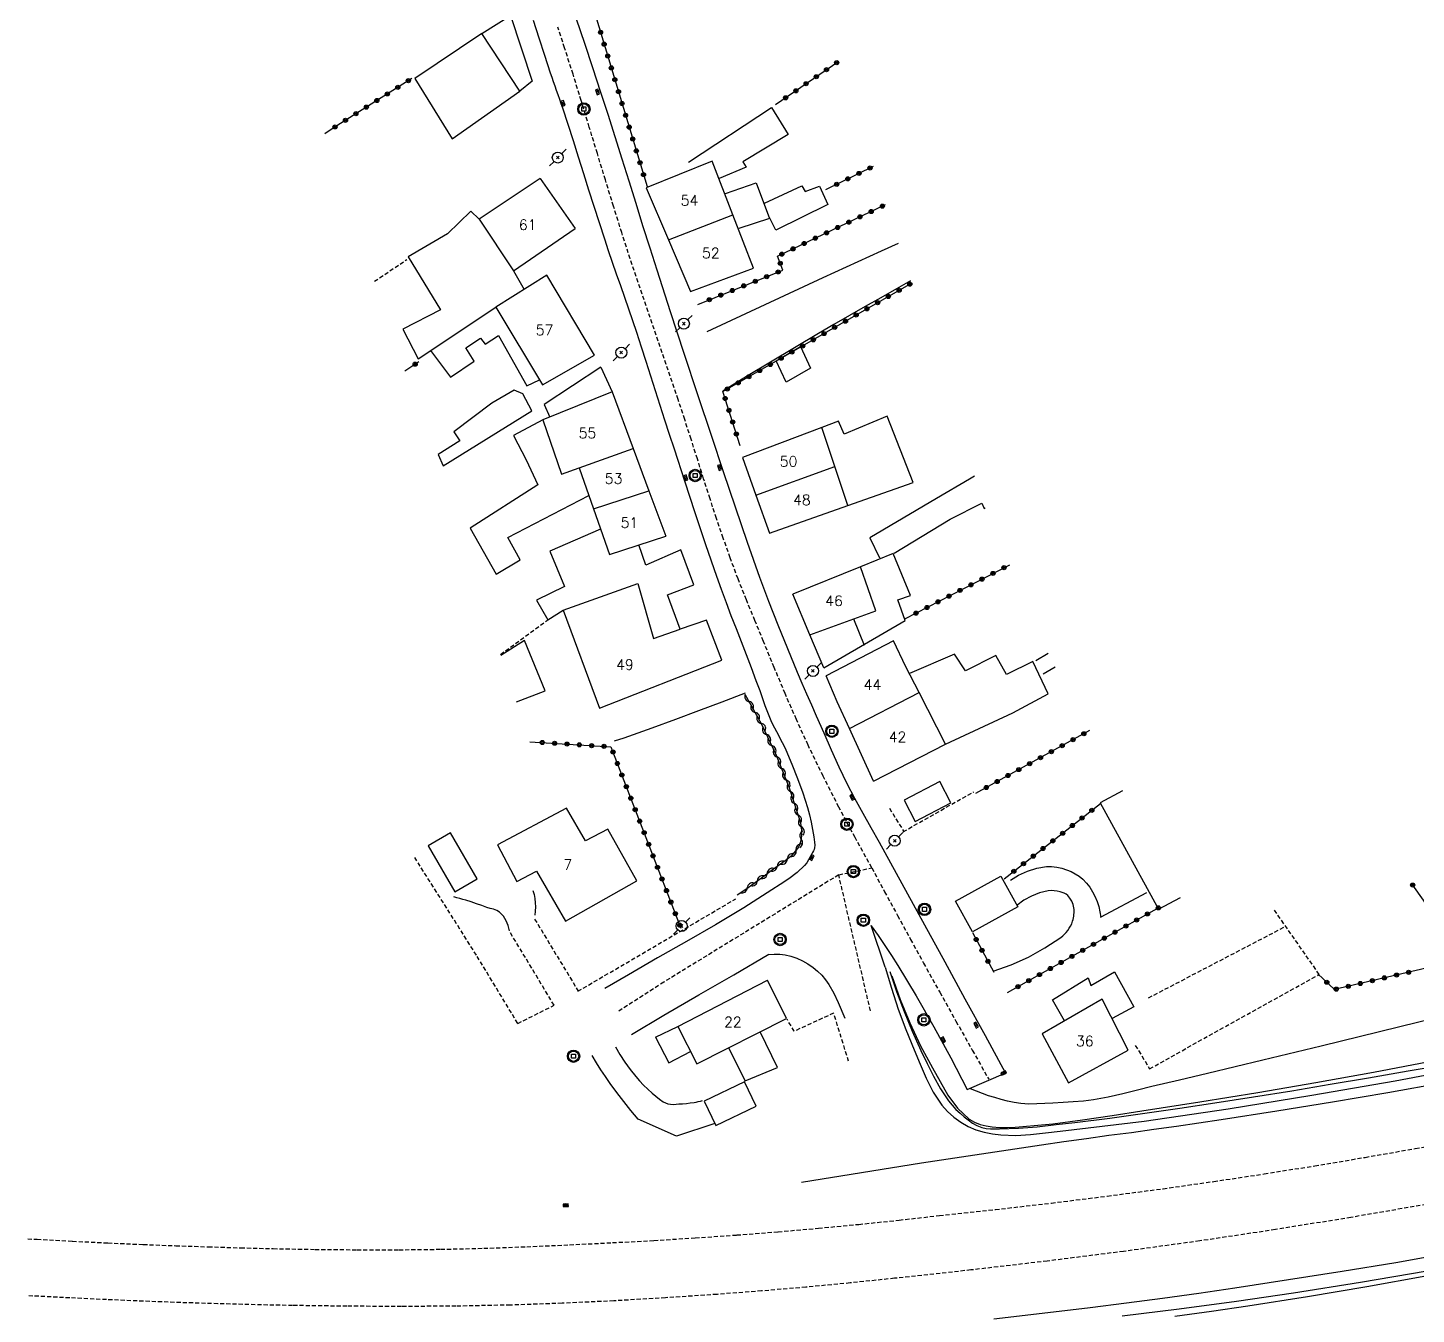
# Model space of a CAD drawing. Header units: millimetres. Extents: x 169000 to 170001, y 127000 to 128001.
# Drawn here: x 169000 to 169168.2, y 127271.1 to 127426.9 of the extents above; entities that cross this region are included whole.
import ezdxf
from ezdxf.enums import TextEntityAlignment as Align

# ---------------------------------------------------------------- set-up
doc = ezdxf.new("R2010")
doc.units = ezdxf.units.MM
doc.linetypes.add('DASHED', pattern=[0.75, 0.5, -0.25])
doc.layers.get('0').update_dxf_attribs({"linetype": 'CONTINUOUS'})
for name, color, linetype in [('W0001', 6, 'DASHED'), ('W0008', 7, 'CONTINUOUS'), ('W0010', 4, 'CONTINUOUS'), ('W0014', 7, 'CONTINUOUS'), ('W0017', 7, 'CONTINUOUS'), ('W0051', 7, 'CONTINUOUS'), ('W0101', 7, 'CONTINUOUS'), ('W0104', 1, 'CONTINUOUS'), ('W0112', 1, 'DASHED'), ('W0211', 2, 'CONTINUOUS'), ('W0214', 2, 'CONTINUOUS'), ('W0310', 3, 'CONTINUOUS'), ('W0323', 7, 'CONTINUOUS'), ('W0402', 7, 'CONTINUOUS'), ('W0420', 7, 'CONTINUOUS'), ('W0473', 7, 'CONTINUOUS'), ('W0991', 7, 'CONTINUOUS'), ('W1102', 7, 'CONTINUOUS')]:
    doc.layers.add(name, color=color, linetype=linetype)
doc.styles.get("Standard").update_dxf_attribs({"font": 'romans.shx', "width": 0.85})

# ---------------------------------------------------------------- blocks, each defined once
blk = doc.blocks.new('sev_inspect')
blk.add_lwpolyline([(-4, 4), (4, 4), (4, -4), (-4, -4), (-4, 4)])
for radius in [12, 10]:
    blk.add_circle((0, 0), radius)
blk = doc.blocks.new('T654')
at = {"xscale": 0.0625, "yscale": 0.0625}
blk.add_blockref('sev_inspect', (0, 0), dxfattribs=at)
blk = doc.blocks.new('avaloir')
for p, q in [((-3, 0), (-3, -6)), ((0, 0), (0, -6)), ((3, 0), (3, -6))]:
    blk.add_line(p, q)
blk.add_lwpolyline([(0, 0), (-6, 0), (-6, -6), (6, -6), (6, 0), (-6, 0)])
blk = doc.blocks.new('T684')
at = {"xscale": 0.1666666666666667, "yscale": 0.1666666666666667, "rotation": 270}
blk.add_blockref('avaloir', (0, 0), dxfattribs=at)
blk = doc.blocks.new('T473')
for p, q in [((-0.166667, 0.166667), (0.166667, -0.166667)), ((-0.166667, -0.166667), (0.166667, 0.166667)), ((0.500001, 0.500001), (1.000002, 1.000002)), ((-1.000002, -1.000002), (-0.500001, -0.500001))]:
    blk.add_line(p, q)
blk.add_ellipse((0, 0), major_axis=(0.471405, 0.471405), ratio=1, start_param=5.4977871438, end_param=11.780972451)
blk = doc.blocks.new('t323o')
at = {"color": 0, "linetype": 'Continuous'}
for radius in [0.25, 0.15]:
    blk.add_circle((0, 0), radius, dxfattribs=at)
blk = doc.blocks.new('t310o')
at = {"color": 0, "linetype": 'Continuous'}
for centre, start, end in [((-0.5, 0.38), 216.8699, 323.1304), ((0.5, -0.37), 36.8699, 143.1303)]:
    blk.add_arc(centre, 0.625, start, end, dxfattribs=at)

msp = doc.modelspace()

# ---------------------------------------------------------------- linework, layer by layer
at = {"layer": 'W0001', "linetype": 'DASHED'}
for points in [[(169102.26, 127325.13), (169100.23, 127328.79), (169098.27, 127332.49), (169096.37, 127336.23), (169094.54, 127340), (169093.12, 127343.11), (169091.76, 127346.24), (169090.44, 127349.4), (169089.14, 127352.56), (169088.1, 127355.08), (169087.07, 127357.6), (169086.06, 127360.13), (169085.11, 127362.68), (169084.26, 127365.06), (169083.45, 127367.45), (169082.66, 127369.84), (169081.89, 127372.25), (169081.13, 127374.65), (169080.36, 127377.05), (169079.59, 127379.45), (169078.8, 127381.85), (169078.08, 127383.98), (169077.35, 127386.11), (169076.62, 127388.23), (169075.88, 127390.36), (169075.15, 127392.49), (169074.42, 127394.62), (169073.7, 127396.75), (169072.99, 127398.89), (169071.97, 127402.07), (169070.97, 127405.26), (169069.98, 127408.46), (169069.01, 127411.66), (169068.03, 127414.86), (169067.05, 127418.06), (169066.06, 127421.25), (169065.04, 127424.44), (169064.22, 127426.97)], [(169098.25, 127324.28), (169102.26, 127325.13)], [(169102.26, 127325.13), (169103.81, 127322.24), (169105.38, 127319.35), (169106.95, 127316.47), (169108.54, 127313.6), (169110.49, 127310.07), (169112.46, 127306.55), (169114.44, 127303.03), (169116.44, 127299.52)], [(169098.25, 127324.28), (169077.07, 127311.29), (169077.07, 127311.29), (169071.51, 127307.72)], [(169102.1, 127307.81), (169098.25, 127324.28)], [(169162.02, 127290.06), (169168.11, 127291.13), (169174.18, 127292.25)], [(169110.45, 127283.01), (169117.23, 127283.74), (169124.02, 127284.53), (169130.79, 127285.37), (169137.56, 127286.27), (169143.69, 127287.14), (169149.81, 127288.06), (169155.92, 127289.04), (169162.02, 127290.06)], [(169169.46, 127284.36), (169160.32, 127282.79), (169151.16, 127281.31), (169141.99, 127279.94), (169132.76, 127278.67), (169123.52, 127277.5), (169114.27, 127276.42), (169105.01, 127275.41), (169099.64, 127274.85), (169094.27, 127274.34), (169088.9, 127273.88), (169083.52, 127273.47), (169077.26, 127273.05), (169071, 127272.68), (169064.74, 127272.39), (169058.47, 127272.17), (169051.87, 127272.04), (169045.27, 127272), (169038.67, 127272.03), (169032.07, 127272.12), (169027.55, 127272.21), (169023.03, 127272.33), (169018.52, 127272.47), (169014, 127272.64)], [(169014, 127279.51), (169017.93, 127279.36), (169021.87, 127279.23), (169025.8, 127279.11), (169029.74, 127279.01), (169034.81, 127278.92), (169039.89, 127278.87), (169044.97, 127278.87), (169050.04, 127278.93), (169055.25, 127279.05), (169060.45, 127279.24), (169065.65, 127279.47), (169070.85, 127279.73), (169075.87, 127280), (169080.88, 127280.31), (169085.9, 127280.66), (169090.91, 127281.05), (169095.8, 127281.48), (169100.69, 127281.95), (169105.57, 127282.46), (169110.45, 127283.01)], [(169000, 127280.2), (169001.13, 127280.14), (169005.42, 127279.91), (169009.71, 127279.7), (169014, 127279.51)], [(169014, 127272.64), (169009.54, 127272.83), (169005.08, 127273.04), (169000.62, 127273.27), (169000, 127273.3)]]:
    msp.add_lwpolyline(points, dxfattribs=at)
at = {"layer": 'W0008'}
for points in [[(169103.87, 127313.09), (169102.18, 127318.13)], [(169102.18, 127318.1), (169103.02, 127316.93), (169103.84, 127315.74), (169104.64, 127314.53), (169105.41, 127313.31), (169107.63, 127309.62), (169109.77, 127305.88), (169111.83, 127302.1), (169113.81, 127298.28)], [(169073.13, 127304.93), (169077.08, 127307.3), (169081.32, 127309.74), (169085.55, 127312.19), (169089.77, 127314.66)], [(169089.75, 127314.63), (169090.42, 127314.69), (169091.11, 127314.68), (169091.78, 127314.59), (169092.45, 127314.45), (169093.17, 127314.2), (169093.87, 127313.88), (169094.53, 127313.5), (169095.15, 127313.07), (169095.7, 127312.61), (169096.2, 127312.12), (169096.65, 127311.58), (169097.06, 127311), (169097.67, 127309.94), (169098.17, 127308.82), (169099.01, 127306.92)], [(169103.87, 127313.09), (169104.63, 127310.55), (169105.47, 127308.03), (169106.4, 127305.54), (169107.4, 127303.08), (169108.11, 127301.36), (169108.84, 127299.64), (169109.7, 127297.96), (169110.76, 127296.4), (169111.44, 127295.63), (169112.2, 127294.93), (169113.03, 127294.32), (169113.92, 127293.8), (169114.87, 127293.39), (169115.86, 127293.11), (169116.88, 127292.92), (169117.89, 127292.79), (169119.7, 127292.72), (169121.5, 127292.83), (169123.3, 127293.02), (169125.08, 127293.22), (169135.27, 127294.44), (169145.44, 127295.92), (169155.57, 127297.58), (169165.68, 127299.34), (169173.79, 127300.85)], [(169113.81, 127298.28), (169118.5, 127300.32)]]:
    msp.add_lwpolyline(points, dxfattribs=at)
at = {"layer": 'W0010'}
for points in [[(169104.43, 127312.56), (169105.27, 127310.14), (169106.18, 127307.74), (169107.16, 127305.36), (169108.22, 127303.02), (169108.96, 127301.45), (169109.73, 127299.88), (169110.58, 127298.35), (169111.56, 127296.9), (169111.99, 127296.37), (169112.45, 127295.87), (169112.95, 127295.4), (169113.47, 127294.97), (169113.95, 127294.59), (169114.46, 127294.22), (169115, 127293.91), (169115.59, 127293.67), (169116.12, 127293.54), (169116.66, 127293.5), (169117.2, 127293.5), (169117.73, 127293.51), (169120.02, 127293.59), (169122.31, 127293.78), (169124.58, 127294.04), (169126.85, 127294.3), (169131.11, 127294.82), (169135.36, 127295.4), (169139.6, 127296.02), (169143.84, 127296.66), (169148.5, 127297.39), (169153.15, 127298.14), (169157.8, 127298.92), (169162.45, 127299.71), (169167.26, 127300.53), (169172.08, 127301.36)], [(169138.99, 127270.83), (169143.42, 127271.42), (169147.84, 127272.07), (169155.04, 127273.21), (169162.22, 127274.43), (169169.39, 127275.72), (169176.55, 127277.05), (169182.74, 127278.24), (169188.93, 127279.48), (169195.11, 127280.77), (169201.28, 127282.11), (169205.79, 127283.14), (169210.3, 127284.22), (169214.8, 127285.32), (169219.3, 127286.46), (169225.05, 127287.93), (169230.78, 127289.44), (169236.51, 127290.99), (169242.22, 127292.61), (169258.73, 127297.46)]]:
    msp.add_lwpolyline(points, dxfattribs=at)
at = {"layer": 'W0014'}
for points in [[(169061.22, 127427.81), (169061.9, 127425.68), (169062.59, 127423.56), (169063.29, 127421.44), (169063.48, 127420.91), (169063.66, 127420.37), (169063.85, 127419.84), (169064.04, 127419.31), (169064.23, 127418.78), (169064.41, 127418.24), (169064.6, 127417.71), (169064.78, 127417.18), (169065.43, 127415.2), (169066.07, 127413.21), (169066.7, 127411.23), (169067.33, 127409.24), (169067.95, 127407.25), (169068.58, 127405.26), (169069.22, 127403.28), (169069.87, 127401.3), (169070.34, 127399.89), (169070.82, 127398.47), (169071.31, 127397.06), (169071.8, 127395.65), (169072.29, 127394.25), (169072.78, 127392.84), (169073.26, 127391.42), (169073.74, 127390.01), (169074.32, 127388.25), (169074.89, 127386.48), (169075.46, 127384.72), (169076.02, 127382.95), (169076.59, 127381.18), (169077.15, 127379.41), (169077.72, 127377.65), (169078.3, 127375.88), (169079.56, 127372.02), (169080.82, 127368.15), (169082.1, 127364.3), (169083.44, 127360.46), (169084.01, 127358.87), (169084.6, 127357.28), (169085.2, 127355.7), (169085.81, 127354.12), (169086.42, 127352.55), (169087.03, 127350.97), (169087.63, 127349.39), (169088.23, 127347.81), (169088.46, 127347.21), (169088.68, 127346.61), (169088.89, 127346), (169089.1, 127345.39), (169089.32, 127344.79), (169089.55, 127344.18), (169089.79, 127343.58), (169090.04, 127342.99), (169090.25, 127342.54), (169090.47, 127342.09), (169090.7, 127341.64), (169090.94, 127341.2), (169091.18, 127340.76), (169091.41, 127340.32), (169091.63, 127339.87), (169091.84, 127339.41), (169092.57, 127337.69), (169093.26, 127335.96), (169093.9, 127334.2), (169094.46, 127332.42), (169094.7, 127331.55), (169094.91, 127330.67), (169095.09, 127329.78), (169095.23, 127328.89), (169095.28, 127328.56), (169095.33, 127328.22), (169095.34, 127327.88), (169095.31, 127327.54), (169095.26, 127327.35), (169095.18, 127327.17), (169095.09, 127326.99), (169094.99, 127326.82), (169094.8, 127326.46), (169094.6, 127326.1), (169094.38, 127325.74), (169094.12, 127325.42), (169093.21, 127324.56), (169092.21, 127323.81), (169091.18, 127323.12), (169090.14, 127322.45), (169086.75, 127320.29), (169083.31, 127318.21), (169079.82, 127316.2), (169076.31, 127314.24), (169072.79, 127312.18), (169069.9, 127310.51)], [(169118.48, 127300.29), (169116.04, 127304.77), (169113.59, 127309.24), (169111.15, 127313.71), (169108.7, 127318.18), (169108.01, 127319.44), (169107.32, 127320.69), (169106.63, 127321.94), (169105.94, 127323.19), (169105.25, 127324.44), (169104.56, 127325.7), (169103.87, 127326.95), (169103.18, 127328.2), (169102.2, 127329.97), (169101.2, 127331.73), (169100.22, 127333.51), (169099.29, 127335.3), (169098.31, 127337.34), (169097.39, 127339.39), (169096.49, 127341.46), (169095.58, 127343.52), (169094.99, 127344.84), (169094.39, 127346.15), (169093.81, 127347.47), (169093.24, 127348.8), (169092.07, 127351.65), (169090.91, 127354.52), (169089.8, 127357.4), (169088.71, 127360.3), (169087.19, 127364.55), (169085.74, 127368.83), (169084.31, 127373.11), (169082.88, 127377.39), (169081.2, 127382.42), (169079.54, 127387.44), (169077.89, 127392.47), (169076.25, 127397.51), (169075.39, 127400.2), (169074.54, 127402.89), (169073.7, 127405.59), (169072.85, 127408.29), (169072.01, 127410.98), (169071.16, 127413.68), (169070.31, 127416.37), (169069.44, 127419.06), (169068.47, 127422.02), (169067.49, 127424.98), (169066.5, 127427.94)]]:
    msp.add_lwpolyline(points, dxfattribs=at)
at = {"layer": 'W0017'}
for points in [[(169105.47, 127400.77), (169103.39, 127399.82), (169096.34, 127396.59), (169089.3, 127393.34), (169082.27, 127390.06)], [(169106.97, 127396.21), (169105.27, 127395.25), (169103.37, 127394.18), (169101.46, 127393.11), (169099.57, 127392.03), (169097.67, 127390.95), (169095.79, 127389.85), (169092.88, 127388.13), (169089.97, 127386.39), (169087.08, 127384.63), (169084.21, 127382.85)], [(169071.09, 127340.5), (169072.24, 127340.89), (169073.38, 127341.28), (169074.53, 127341.68), (169075.67, 127342.09), (169078.5, 127343.12), (169081.32, 127344.17), (169084.13, 127345.24), (169086.94, 127346.33)], [(169119.06, 127323.62), (169120.05, 127324.25), (169121.12, 127324.74), (169122.25, 127325.09), (169123.41, 127325.29), (169124.04, 127325.3), (169124.67, 127325.22), (169125.28, 127325.08), (169125.87, 127324.89), (169126.4, 127324.68), (169126.91, 127324.42), (169127.39, 127324.11), (169127.83, 127323.75), (169128.28, 127323.29), (169128.66, 127322.78), (169129, 127322.24), (169129.29, 127321.68), (169129.55, 127321.07), (169129.76, 127320.44), (169129.91, 127319.79), (169130.01, 127319.14)], [(169058.36, 127317.49), (169058.22, 127318.13), (169057.97, 127318.73), (169057.62, 127319.27), (169057.17, 127319.75), (169056.82, 127319.98), (169056.42, 127320.12), (169056.02, 127320.22), (169055.63, 127320.33), (169055, 127320.56), (169054.37, 127320.78), (169053.73, 127321), (169053.09, 127321.2), (169052.73, 127321.31), (169052.36, 127321.41), (169052, 127321.51), (169051.63, 127321.6)], [(169061.2, 127322.4), (169061.28, 127322.16), (169061.35, 127321.91), (169061.4, 127321.67), (169061.44, 127321.42), (169061.48, 127320.91), (169061.5, 127320.41), (169061.48, 127319.9), (169061.44, 127319.4)], [(169116.97, 127312.62), (169119.13, 127313.39), (169121.23, 127314.33), (169123.24, 127315.43), (169125.16, 127316.7), (169125.39, 127316.88), (169125.61, 127317.09), (169125.82, 127317.31), (169126, 127317.55), (169126.18, 127317.81), (169126.34, 127318.08), (169126.48, 127318.36), (169126.59, 127318.66), (169126.64, 127318.86), (169126.69, 127319.06), (169126.73, 127319.26), (169126.76, 127319.47), (169126.78, 127319.68), (169126.79, 127319.89), (169126.78, 127320.1), (169126.75, 127320.3), (169126.64, 127320.7), (169126.49, 127321.09), (169126.27, 127321.44), (169126, 127321.76), (169125.8, 127321.93), (169125.56, 127322.05), (169125.32, 127322.14), (169125.08, 127322.21), (169124.72, 127322.3), (169124.36, 127322.36), (169123.99, 127322.38), (169123.62, 127322.34), (169122.6, 127322.09), (169121.62, 127321.71), (169120.7, 127321.2), (169119.85, 127320.57)], [(169129.98, 127319.14), (169135.6, 127322.16)], [(169071.19, 127303.45), (169071.75, 127302.51), (169072.34, 127301.6), (169072.98, 127300.72), (169073.66, 127299.87), (169074.13, 127299.33), (169074.62, 127298.82), (169075.14, 127298.32), (169075.67, 127297.85), (169076.09, 127297.49), (169076.53, 127297.12), (169077, 127296.79), (169077.53, 127296.56), (169077.86, 127296.49), (169078.21, 127296.48), (169078.55, 127296.51), (169078.88, 127296.53), (169079.34, 127296.56), (169079.81, 127296.6), (169080.27, 127296.65), (169080.73, 127296.71), (169080.99, 127296.76), (169081.24, 127296.81), (169081.49, 127296.86), (169081.74, 127296.93)], [(169073.95, 127294.7), (169073.07, 127295.75), (169072.22, 127296.83), (169071.39, 127297.91), (169070.58, 127299.02), (169070.01, 127299.85), (169069.44, 127300.68), (169068.9, 127301.53), (169068.38, 127302.39)], [(169078.61, 127292.63), (169073.95, 127294.7)], [(169083.23, 127294.17), (169078.61, 127292.63)]]:
    msp.add_lwpolyline(points, dxfattribs=at)
at = {"layer": 'W0051'}
for points in [[(169271.19, 127301.99), (169263.86, 127299.66), (169256.52, 127297.36), (169249.16, 127295.13), (169241.77, 127292.98), (169234.32, 127290.89), (169226.84, 127288.86), (169219.34, 127286.92), (169211.82, 127285.05), (169205.31, 127283.52), (169198.79, 127282.05), (169192.25, 127280.66), (169185.69, 127279.33), (169177.63, 127277.77), (169169.55, 127276.29), (169161.46, 127274.9), (169153.36, 127273.6), (169146.45, 127272.59), (169139.52, 127271.66), (169132.59, 127270.81)], [(169171.51, 127299.1), (169164.8, 127297.89), (169158.08, 127296.74), (169151.35, 127295.65), (169144.61, 127294.59), (169141.89, 127294.19), (169139.17, 127293.8), (169136.44, 127293.42), (169133.72, 127293.05), (169130.99, 127292.69), (169128.27, 127292.32), (169125.54, 127291.94), (169122.82, 127291.55), (169115.55, 127290.46), (169108.28, 127289.34), (169101.01, 127288.19), (169093.75, 127287.01)], [(169117.05, 127270.52), (169122.9, 127271.18), (169128.73, 127271.88), (169133.12, 127272.43), (169137.5, 127273.02), (169141.88, 127273.63), (169146.25, 127274.27), (169152.76, 127275.25), (169159.26, 127276.27), (169165.75, 127277.34), (169172.23, 127278.48)]]:
    msp.add_lwpolyline(points, dxfattribs=at)
at = {"layer": 'W0101'}
for points in [[(169051.42, 127413.41), (169059.61, 127419.22), (169055.02, 127426.19), (169046.91, 127420.75)], [(169062.37, 127383.62), (169068.67, 127387.23), (169062.87, 127396.93), (169056.72, 127393.03)], [(169065.15, 127318.66), (169073.79, 127323.56), (169070.26, 127329.82), (169067.59, 127328.41), (169065.26, 127332.34), (169056.91, 127327.91), (169059.24, 127323.48), (169061.62, 127324.73)], [(169122.9, 127305.04), (169126.08, 127299.07), (169133.32, 127303.05), (169130.16, 127309.22)]]:
    msp.add_lwpolyline(points, close=True, dxfattribs=at)
for points in [[(169085.43, 127404.24), (169082.93, 127410.74), (169074.93, 127407.48)], [(169062.1, 127408.62), (169054.71, 127403.71), (169058.84, 127397.43)], [(169062.1, 127408.62), (169066.32, 127402.55)], [(169074.93, 127407.48), (169077.62, 127401.21)], [(169080.31, 127394.94), (169087.92, 127397.75), (169085.43, 127404.24)], [(169058.84, 127397.43), (169066.32, 127402.55)], [(169077.62, 127401.21), (169080.31, 127394.94)], [(169070.82, 127382.77), (169062.42, 127379.38), (169064.65, 127372.81), (169066.79, 127373.58)], [(169070.82, 127382.77), (169073.36, 127375.93)], [(169097.79, 127373.74), (169096.21, 127378.45), (169086.59, 127374.85)], [(169073.36, 127375.93), (169075.25, 127370.81)], [(169066.79, 127373.58), (169068.53, 127368.62)], [(169086.59, 127374.85), (169088.23, 127370.25)], [(169089.88, 127365.65), (169099.37, 127369.02), (169097.79, 127373.74)], [(169075.25, 127370.81), (169077.29, 127365.31)], [(169088.23, 127370.25), (169089.88, 127365.65)], [(169068.53, 127368.62), (169070.48, 127363.08)], [(169070.48, 127363.08), (169077.29, 127365.31)], [(169094.77, 127353.34), (169102.76, 127356.27), (169100.9, 127361.6), (169092.69, 127358.28)], [(169064.88, 127356.35), (169073.9, 127359.58), (169075.83, 127352.9)], [(169094.77, 127353.34), (169092.69, 127358.28)], [(169064.88, 127356.35), (169069.26, 127344.45)], [(169082.24, 127355.13), (169079.04, 127354.02)], [(169084.1, 127350.28), (169082.24, 127355.13)], [(169075.83, 127352.9), (169079.04, 127354.02)], [(169108, 127346.35), (169106.39, 127349.48), (169104.88, 127352.64), (169096.72, 127348.4)], [(169069.26, 127344.45), (169084.1, 127350.28)], [(169099.55, 127341.99), (169098.07, 127345.22), (169096.72, 127348.4)], [(169102.47, 127335.62), (169111.21, 127340.1), (169108, 127346.35)], [(169102.47, 127335.62), (169099.55, 127341.99)], [(169132.63, 127334.45), (169129.93, 127333)], [(169129.93, 127333), (169137, 127320.12), (169139.67, 127321.55)], [(169078.75, 127305.91), (169089.61, 127311.53)], [(169078.75, 127305.91), (169081.05, 127301.38), (169091.92, 127306.89), (169089.61, 127311.53)]]:
    msp.add_lwpolyline(points, dxfattribs=at)
at = {"layer": 'W0104'}
for points in [[(169055.02, 127426.19), (169058.47, 127428.36), (169061.12, 127420.41), (169059.61, 127419.22)], [(169080.07, 127410.6), (169090.09, 127417.23), (169092.13, 127413.97), (169086.64, 127410.66), (169087.04, 127409.99), (169083.75, 127408.62)], [(169084.52, 127406.81), (169088.26, 127408.11), (169089.85, 127403.79), (169086.14, 127402.57)], [(169089.27, 127405.65), (169093.8, 127407.74), (169094.2, 127407.03), (169095.92, 127407.69), (169096.93, 127405.49), (169090.62, 127402.36), (169089.75, 127404.14)], [(169054.71, 127403.71), (169053.67, 127404.67), (169050.86, 127401.91), (169046.09, 127399.13), (169049.99, 127392.71), (169045.46, 127390.38), (169047.31, 127386.8), (169056.72, 127393.03)], [(169058.84, 127397.43), (169060.13, 127395.19)], [(169048.81, 127387.8), (169051.21, 127384.55), (169054.1, 127386.51), (169053.09, 127388.13), (169054.87, 127389.29), (169055.4, 127388.55), (169057.04, 127389.61), (169060.46, 127383.52), (169062, 127384.23)], [(169069.44, 127385.77), (169062.58, 127381.24), (169063.24, 127379.71)], [(169069.44, 127385.77), (169070.82, 127382.77)], [(169062.42, 127379.38), (169058.84, 127377.5), (169060.38, 127374.56), (169061.78, 127371.54), (169053.62, 127366.26), (169056.75, 127360.72), (169059.66, 127362.44), (169058.15, 127365.15), (169067.97, 127370.23)], [(169099.37, 127369.02), (169107.26, 127371.8), (169104.14, 127379.83), (169098.92, 127377.66), (169098.23, 127379.25), (169096.21, 127378.45)], [(169114.72, 127372.55), (169114.1, 127372.22), (169110.1, 127369.87), (169102.04, 127365.1), (169103.18, 127362.66)], [(169104.99, 127363.24), (169111.77, 127367.35), (169115.59, 127369.28), (169115.88, 127368.67), (169116.01, 127368.74)], [(169069.4, 127366.16), (169063.24, 127363.48), (169065.04, 127359.21), (169061.65, 127357.57), (169063, 127355.16), (169064.88, 127356.35)], [(169079.14, 127363.66), (169074.9, 127361.81), (169074.04, 127364.25)], [(169080.68, 127359.42), (169079.14, 127363.66)], [(169096.45, 127349.35), (169106.31, 127355.08), (169105.41, 127357.59), (169106.95, 127358.12), (169104.85, 127363.19), (169100.9, 127361.6)], [(169079.04, 127354.02), (169077.5, 127358.2), (169080.68, 127359.42)], [(169100.04, 127355.27), (169101.35, 127352.11)], [(169096.45, 127349.35), (169094.77, 127353.34)], [(169062.68, 127346.57), (169060.17, 127352.66), (169057.31, 127350.85)], [(169111.21, 127340.1), (169119.35, 127343.89), (169123.62, 127346.22), (169121.79, 127350.12), (169118.58, 127348.56), (169117.31, 127350.86), (169113.6, 127348.98), (169112.27, 127351), (169106.81, 127348.67)], [(169122.13, 127350.25), (169123.65, 127351.15)], [(169124.46, 127349.42), (169123.01, 127348.58)], [(169059.2, 127345.24), (169062.68, 127346.57)], [(169125.62, 127306.6), (169124.17, 127309.14), (169128.47, 127311.8), (169128.81, 127310.89), (169131.68, 127312.54), (169134.03, 127308.3), (169131.37, 127306.87)], [(169076.07, 127304.64), (169078.75, 127305.91)], [(169076.07, 127304.64), (169077.66, 127301.51), (169080.28, 127302.89)], [(169084.92, 127303.34), (169086.91, 127299.34), (169090.83, 127300.96), (169088.72, 127305.27)]]:
    msp.add_lwpolyline(points, dxfattribs=at)
for points in [[(169090.67, 127386.54), (169093.62, 127388.29), (169094.83, 127385.64), (169091.87, 127383.97)], [(169061.09, 127380.47), (169059.98, 127382.56), (169058.92, 127382.99), (169056.22, 127381.4), (169051.61, 127377.92), (169052.35, 127376.86), (169049.72, 127375.19), (169050.33, 127373.84)], [(169107.53, 127330.75), (169111.85, 127333), (169110.51, 127335.58), (169106.19, 127333.32), (169107.53, 127330.75)], [(169048.5, 127327.8), (169051.74, 127322.24), (169054.44, 127323.81), (169051.2, 127329.37), (169048.5, 127327.8)], [(169114.45, 127317.39), (169112.41, 127321.1), (169117.91, 127324.13), (169119.95, 127320.42), (169114.45, 127317.39)], [(169083.38, 127293.91), (169088.26, 127296.26), (169086.84, 127299.21), (169081.96, 127296.85), (169083.38, 127293.91)]]:
    msp.add_lwpolyline(points, close=True, dxfattribs=at)
at = {"layer": 'W0112', "linetype": 'DASHED'}
for points in [[(169042.01, 127396.17), (169045.93, 127398.81)], [(169057.27, 127350.98), (169062.98, 127355.13)], [(169106.07, 127329.5), (169114.61, 127334.35)], [(169059.37, 127306.28), (169054.36, 127314.55), (169046.86, 127326.42)], [(169134.19, 127303.63), (169135.92, 127300.8), (169156.48, 127312.22), (169151.04, 127320)], [(169152.14, 127317.89), (169135.57, 127309.25)]]:
    msp.add_lwpolyline(points, dxfattribs=at)
at = {"layer": 'W0112'}
for points in [[(169104.4, 127332.34), (169106.13, 127329.55)], [(169066.66, 127310.18), (169085.8, 127321.39)], [(169061.41, 127318.93), (169066.69, 127310.21)], [(169063.77, 127308.48), (169058.47, 127317.28)], [(169059.37, 127306.28), (169063.77, 127308.48)], [(169092.85, 127305.33), (169092, 127306.81)], [(169097.64, 127307.53), (169092.85, 127305.33)], [(169099.45, 127301.7), (169097.64, 127307.53)]]:
    msp.add_lwpolyline(points, dxfattribs=at)
at = {"layer": 'W0211'}
msp.add_lwpolyline([(169104.67, 127312.06), (169105.69, 127309.18), (169106.86, 127306.36), (169108.17, 127303.59), (169109.62, 127300.9), (169110.53, 127299.26), (169111.49, 127297.6), (169112.63, 127296.03), (169114.05, 127294.7), (169114.69, 127294.31), (169115.4, 127294.05), (169116.11, 127293.87), (169116.83, 127293.75), (169117.77, 127293.66), (169118.71, 127293.66), (169119.64, 127293.73), (169120.57, 127293.8), (169124.19, 127294.14), (169127.79, 127294.6), (169131.38, 127295.14), (169134.96, 127295.68), (169142, 127296.77), (169149.03, 127297.92), (169156.05, 127299.13), (169163.06, 127300.4), (169170.63, 127301.84)], dxfattribs=at)
at = {"layer": 'W0214'}
msp.add_lwpolyline([(169170.83, 127306.99), (169163.77, 127305.26), (169156.69, 127303.54), (169149.62, 127301.83), (169146.27, 127301.03), (169142.92, 127300.23), (169139.56, 127299.43), (169136.21, 127298.65), (169134.45, 127298.22), (169132.69, 127297.77), (169130.92, 127297.36), (169129.13, 127297.03), (169127.9, 127296.87), (169126.67, 127296.77), (169125.44, 127296.7), (169124.2, 127296.63), (169123.24, 127296.58), (169122.27, 127296.54), (169121.3, 127296.52), (169120.33, 127296.58), (169119.52, 127296.7), (169118.72, 127296.87), (169117.93, 127297.07), (169117.15, 127297.3), (169116.4, 127297.53), (169115.66, 127297.79), (169114.93, 127298.08), (169114.21, 127298.38)], dxfattribs=at)
at = {"layer": 'W0310'}
msp.add_lwpolyline([(169085.93, 127321.84), (169086.98, 127322.56), (169088.02, 127323.29), (169089.05, 127324.04), (169090.06, 127324.81), (169090.9, 127325.41), (169091.78, 127326), (169092.61, 127326.67), (169093.3, 127327.49), (169093.41, 127327.68), (169093.51, 127327.88), (169093.59, 127328.09), (169093.66, 127328.31), (169093.71, 127328.52), (169093.75, 127328.74), (169093.78, 127328.96), (169093.8, 127329.18), (169093.8, 127329.63), (169093.74, 127330.07), (169093.65, 127330.51), (169093.54, 127330.93), (169092.25, 127334.89), (169090.72, 127338.75), (169088.93, 127342.51), (169086.91, 127346.14)], dxfattribs=at)
at = {"layer": 'W0323'}
for points in [[(169083.13, 127468.96), (169069.52, 127459.69), (169060.59, 127453.67), (169066.32, 127436.55), (169075.04, 127407.66)], [(169098.25, 127422.81), (169090.59, 127417.55)], [(169046.52, 127420.73), (169037.11, 127414.79), (169035.98, 127414.04)], [(169102.42, 127410.08), (169096.66, 127407.26)], [(169081.18, 127393.38), (169091.49, 127397.54), (169090.83, 127399.21), (169103.94, 127405.46)], [(169086.3, 127376.25), (169084.23, 127382.83), (169090.65, 127386.48), (169101.65, 127392.82), (169107.06, 127395.94)], [(169047.39, 127386.43), (169045.68, 127385.3)], [(169106.28, 127355.29), (169119, 127361.85)], [(169128.65, 127341.75), (169114.82, 127334.14)], [(169060.84, 127340.4), (169070.66, 127339.78), (169079.14, 127317.81)], [(169118.29, 127323.78), (169129.97, 127332.92)], [(169167.71, 127323.16), (169174.13, 127314.07), (169158.31, 127310.39), (169156.3, 127312.3)], [(169137.06, 127320.33), (169118.66, 127309.99)], [(169114.45, 127317.31), (169117.04, 127312.48)]]:
    msp.add_lwpolyline(points, dxfattribs=at)
at = {"layer": 'W1102'}
for points in [[(169077.62, 127401.21), (169085.43, 127404.24)], [(169066.79, 127373.58), (169073.36, 127375.93)], [(169088.23, 127370.25), (169097.79, 127373.74)], [(169068.53, 127368.62), (169075.25, 127370.81)], [(169099.55, 127341.99), (169108, 127346.35)]]:
    msp.add_lwpolyline(points, dxfattribs=at)

# ---------------------------------------------------------------- block references
at = {"layer": 'W0310'}
for p, rotation in [((169087.41, 127345.26), 119.1298314729246), ((169088.14, 127343.95), 119.1298314729246), ((169088.87, 127342.63), 119.1298314729246), ((169089.52, 127341.28), 115.3999763467291), ((169090.16, 127339.93), 115.3999763467291), ((169090.79, 127338.57), 111.6701261540572), ((169091.35, 127337.17), 111.6701261540572), ((169091.9, 127335.78), 111.6701261540572), ((169092.42, 127334.37), 107.9402808953917), ((169092.88, 127332.95), 107.9402808953917), ((169093.34, 127331.52), 107.9402808953917), ((169093.74, 127330.08), 102.2221301416481), ((169093.72, 127328.59), 79.66725831043514), ((169093.09, 127327.25), 49.82884593510467), ((169092.03, 127326.2), 38.93604808604205), ((169089.59, 127324.45), 37.15536759432302), ((169090.8, 127325.34), 35.49344294649305), ((169087.17, 127322.69), 35.18341672162578), ((169088.39, 127323.56), 36.16939209338953)]:
    msp.add_blockref('t310o', p, dxfattribs=dict(at, rotation=rotation))
at = {"layer": 'W0323'}
for p, rotation in [((169069.4, 127426.33), 286.7956444589178), ((169069.83, 127424.89), 286.7956444589178), ((169070.27, 127423.46), 286.7956444589178), ((169070.7, 127422.02), 286.7956444589178), ((169096.77, 127421.8), 214.5158242680861), ((169098.01, 127422.65), 214.5158242680861), ((169046.11, 127420.47), 212.251350231046), ((169071.13, 127420.59), 286.7956444589178), ((169094.3, 127420.1), 214.5158242680861), ((169095.54, 127420.95), 214.5158242680861), ((169043.57, 127418.87), 212.251350231046), ((169044.84, 127419.67), 212.251350231046), ((169071.57, 127419.15), 286.7956444589178), ((169091.83, 127418.4), 214.5158242680861), ((169093.07, 127419.25), 214.5158242680861), ((169041.03, 127417.27), 212.251350231046), ((169042.3, 127418.07), 212.251350231046), ((169072, 127417.71), 286.7956444589178), ((169038.49, 127415.67), 212.251350231046), ((169039.76, 127416.47), 212.251350231046), ((169072.43, 127416.28), 286.7956444589178), ((169037.23, 127414.87), 212.251350231046), ((169072.87, 127414.84), 286.7956444589178), ((169073.3, 127413.41), 286.7956444589178), ((169073.74, 127411.97), 286.7956444589178), ((169074.17, 127410.53), 286.7956444589178), ((169074.6, 127409.1), 286.7956444589178), ((169099.36, 127408.58), 206.0398174400118), ((169100.71, 127409.24), 206.0398174400118), ((169102.05, 127409.9), 206.0398174400118), ((169098.01, 127407.92), 206.0398174400118), ((169103.55, 127405.27), 25.49636797676603), ((169099.48, 127403.33), 25.49636797676603), ((169100.84, 127403.98), 25.49636797676603), ((169102.19, 127404.62), 25.49636797676603), ((169096.78, 127402.04), 25.49636797676603), ((169098.13, 127402.69), 25.49636797676603), ((169092.71, 127400.1), 25.49636797676603), ((169094.07, 127400.75), 25.49636797676603), ((169095.42, 127401.4), 25.49636797676603), ((169091.17, 127398.36), 111.64441867053), ((169091.36, 127399.46), 25.49636797676603), ((169089.53, 127396.74), 21.97895274798348), ((169090.92, 127397.31), 21.97895274798348), ((169085.36, 127395.06), 21.97895274798348), ((169086.75, 127395.62), 21.97895274798348), ((169088.14, 127396.18), 21.97895274798348), ((169105.57, 127395.08), 29.96218278629117), ((169106.87, 127395.83), 29.96218278629117), ((169082.58, 127393.94), 21.97895274798348), ((169083.97, 127394.5), 21.97895274798348), ((169102.97, 127393.58), 29.96218278629117), ((169104.27, 127394.33), 29.96218278629117), ((169100.37, 127392.09), 29.93779631058623), ((169101.67, 127392.84), 29.96218278629117), ((169096.48, 127389.84), 29.93779631058623), ((169097.77, 127390.59), 29.93779631058623), ((169099.07, 127391.34), 29.93779631058623), ((169093.88, 127388.34), 29.93779631058623), ((169095.18, 127389.09), 29.93779631058623), ((169091.28, 127386.85), 29.93779631058623), ((169092.58, 127387.6), 29.93779631058623), ((169046.93, 127386.13), 213.4305647235861), ((169088.67, 127385.36), 29.69385952192621), ((169089.97, 127386.1), 29.69385952192621), ((169084.76, 127383.13), 29.69385952192621), ((169086.07, 127383.87), 29.69385952192621), ((169087.37, 127384.61), 29.69385952192621), ((169084.5, 127381.98), 107.4592027640256), ((169084.95, 127380.55), 107.4592027640256), ((169085.4, 127379.12), 107.4592027640256), ((169085.85, 127377.68), 107.4592027640256), ((169118.28, 127361.48), 27.28345542757869), ((169115.62, 127360.1), 27.28345542757869), ((169116.95, 127360.79), 27.28345542757869), ((169111.62, 127358.04), 27.28345542757869), ((169112.95, 127358.73), 27.28345542757869), ((169114.28, 127359.41), 27.28345542757869), ((169108.95, 127356.66), 27.28345542757869), ((169110.28, 127357.35), 27.28345542757869), ((169107.62, 127355.98), 27.28345542757869), ((169127.96, 127341.37), 208.8266129786641), ((169062.33, 127340.31), 356.3876385476942), ((169063.83, 127340.22), 356.3876385476942), ((169065.33, 127340.12), 356.3876385476942), ((169066.83, 127340.03), 356.3876385476942), ((169068.32, 127339.93), 356.3876385476942), ((169069.82, 127339.84), 356.3876385476942), ((169125.33, 127339.92), 208.8266129786641), ((169126.65, 127340.65), 208.8266129786641), ((169070.9, 127339.17), 291.1069481063075), ((169071.44, 127337.77), 291.1069481063075), ((169121.39, 127337.75), 208.8266129786641), ((169122.7, 127338.48), 208.8266129786641), ((169124.02, 127339.2), 208.8266129786641), ((169071.98, 127336.37), 291.1069481063075), ((169118.76, 127336.31), 208.8266129786641), ((169120.07, 127337.03), 208.8266129786641), ((169072.52, 127334.97), 291.1069481063075), ((169116.13, 127334.86), 208.8266129786641), ((169117.45, 127335.58), 208.8266129786641), ((169073.06, 127333.57), 291.1069481063075), ((169073.6, 127332.18), 291.1069481063075), ((169127.74, 127331.17), 38.06754509490158), ((169128.92, 127332.1), 38.06754509490158), ((169074.14, 127330.78), 291.1069481063075), ((169074.68, 127329.38), 291.1069481063075), ((169125.38, 127329.32), 38.06754509490158), ((169126.56, 127330.25), 38.06754509490158), ((169075.22, 127327.98), 291.1069481063075), ((169123.01, 127327.47), 38.06754509490158), ((169124.2, 127328.4), 38.06754509490158), ((169075.76, 127326.58), 291.1069481063075), ((169121.83, 127326.55), 38.06754509490158), ((169076.3, 127325.18), 291.1069481063075), ((169119.47, 127324.7), 38.06754509490158), ((169120.65, 127325.63), 38.06754509490158), ((169076.84, 127323.78), 291.1069481063075), ((169167.79, 127323.04), 305.2924247368173), ((169077.38, 127322.38), 291.1069481063075), ((169077.92, 127320.98), 291.1069481063075), ((169078.46, 127319.58), 291.1069481063075), ((169135.66, 127319.55), 209.3342315616232), ((169136.97, 127320.28), 209.3342315616232), ((169079, 127318.18), 291.1069481063075), ((169133.05, 127318.08), 209.3342315616232), ((169134.35, 127318.81), 209.3342315616232), ((169114.91, 127316.45), 298.3007508079049), ((169129.12, 127315.87), 209.3342315616232), ((169130.43, 127316.61), 209.3342315616232), ((169131.74, 127317.34), 209.3342315616232), ((169115.62, 127315.13), 298.3007508079049), ((169126.51, 127314.4), 209.3342315616232), ((169127.82, 127315.14), 209.3342315616232), ((169116.33, 127313.81), 298.3007508079049), ((169123.89, 127312.93), 209.3342315616232), ((169125.2, 127313.67), 209.3342315616232), ((169167.3, 127312.48), 193.1067139203305), ((169119.97, 127310.73), 209.3342315616232), ((169121.28, 127311.46), 209.3342315616232), ((169122.58, 127312.2), 209.3342315616232), ((169157.39, 127311.27), 136.5481450756209), ((169159.99, 127310.78), 193.1067139203305), ((169161.45, 127311.12), 193.1067139203305), ((169162.91, 127311.46), 193.1067139203305), ((169164.37, 127311.8), 193.1067139203305), ((169165.84, 127312.14), 193.1067139203305), ((169158.53, 127310.44), 193.1067139203305)]:
    msp.add_blockref('t323o', p, dxfattribs=dict(at, rotation=rotation))
at = {"layer": 'W0402', "yscale": 0.31, "zscale": 0.31}
for p, xscale, rotation in [((169069.18, 127419.16), 0.3100000000000001, 17.97961602868882), ((169064.73, 127417.68), 0.31, 198.8240509851121), ((169083.97, 127373.66), 0.3100000000000001, 18.37636805719652), ((169079.59, 127372.33), 0.31, 198.0257521352994), ((169100, 127333.74), 0.31, 28.08050958465387), ((169094.86, 127326.45), 0.31, 152.1995541255827), ((169115.03, 127306.15), 0.3100000000000001, 28.63782570017024), ((169110.79, 127304.24), 0.31, 208.6608211258728), ((169118.29, 127300.13), 0.3100000000000001, 293.5104238640545), ((169065.18, 127284.42), 0.31, 92.97468330407862)]:
    msp.add_blockref('T684', p, dxfattribs=dict(at, xscale=xscale, rotation=rotation))
at = {"layer": 'W0420'}
for p in [(169067.38, 127417.04), (169080.87, 127372.65), (169097.43, 127341.67), (169099.25, 127330.41), (169100.03, 127324.68), (169101.24, 127318.78), (169108.65, 127320.1), (169091.15, 127316.45), (169108.57, 127306.72), (169066.13, 127302.31)]:
    msp.add_blockref('T654', p, dxfattribs=at)
at = {"layer": 'W0473'}
for p in [(169064.22, 127411.16), (169079.49, 127391.04), (169071.91, 127387.54), (169095.13, 127348.98), (169105.04, 127328.41), (169079.22, 127318.08)]:
    msp.add_blockref('T473', p, dxfattribs=at)

# ---------------------------------------------------------------- texts
at = {"layer": 'W0991'}
for s, p in [('54', (169080.17, 127405.97)), ('61', (169060.57, 127403.02)), ('52', (169082.76, 127399.59)), ('57', (169062.61, 127390.27)), ('55', (169067.81, 127377.79)), ('50', (169092.18, 127374.35)), ('53', (169070.98, 127372.27)), ('48', (169093.79, 127369.69)), ('51', (169072.9, 127366.95)), ('46', (169097.69, 127357.47)), ('49', (169072.35, 127349.74)), ('44', (169102.34, 127347.31)), ('42', (169105.38, 127340.99)), ('7', (169065.44, 127325.5)), ('22', (169085.43, 127306.45)), ('36', (169128.07, 127304.15))]:
    msp.add_text(s, height=1.25, dxfattribs=at).set_placement(p, align=Align.MIDDLE_CENTER)

doc.saveas('drawing.dxf')
